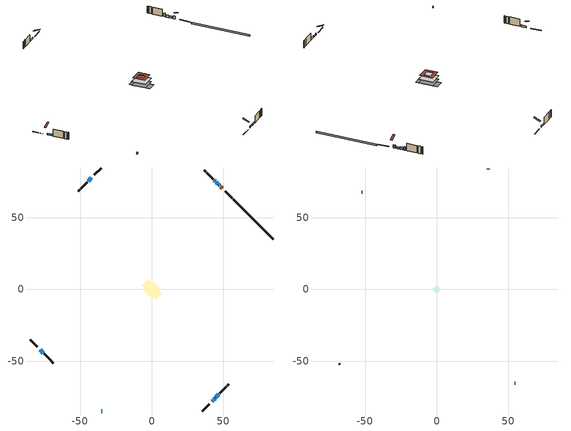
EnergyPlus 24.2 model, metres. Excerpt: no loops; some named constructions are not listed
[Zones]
conditioned space
 floor adiabatic (Floor2 construction): -6.37,0 0,6.37 6.37,0 0,-6.37 z0.91
 floor adiabatic (AdiabaticFloorConstruction): -6.37,0 0,6.37 6.37,0 0,-6.37 z3.35
 floor foundation (Slab1 construction): -7,2.91 -2.91,7 7,-2.91 2.91,-7 z0
 wall outside (RimJoist1 construction): 35.13,-84.82 39.99,-79.96 / -84.82,-35.13 -79.96,-39.99 / -35.13,84.82 -39.99,79.96 / 56.14,63.81 51.28,68.67 z0.91:1.21
 wall outside (AdiabaticWallConstruction 1): 49.2,70.76 48.19,71.76 z0.91:2.94
 wall outside (AdiabaticWallConstruction): 47.53,72.42 46.63,73.32 / 42.08,-77.87 42.46,-77.49 / 43.12,-76.83 44.16,-75.79 / -42.08,77.87 -44.33,75.63 / 44.81,-75.14 46.79,-73.16 / -35.13,-84.82 -34.62,-84.82 z0.91:2.13; 45.98,73.97 44.94,75.02 z0.91:2.54; 44.28,75.67 43.67,76.28 z0.91:3.2; -77.87,-42.08 -75.61,-44.34 z0.91:1.98
 wall outside (Wall1 construction): 47.45,-72.5 52.08,-67.87 / -74.95,-45 -70.32,-49.63 / -44.98,74.97 -49.61,70.34 / 43.01,76.94 38.38,81.57 z0.91:5.79
 wall outside (Wall2 construction): 52.74,-67.21 53.76,-66.19 / -69.66,-50.29 -68.64,-51.31 / -50.27,69.68 -51.3,68.66 / 37.72,82.23 36.7,83.25 z0.91:5.79
 wall foundation (FoundationWall1 construction): 84.82,35.13 56.8,63.15 z0:0.91
 window (WindowConstruction): 47.53,72.42 46.63,73.32 z0.91:2.13
 window (WindowConstruction 5): 45.98,73.97 44.94,75.02 z0.91:2.53
 window (WindowConstruction 6): 42.08,-77.87 42.46,-77.49 z0.91:2.13
 window (WindowConstruction 7): 43.12,-76.83 44.16,-75.8 z0.91:2.13
 window (WindowConstruction 1): 44.28,75.67 43.67,76.28 z0.91:3.2
 window (WindowConstruction 2): -42.08,77.87 -44.33,75.63 z0.91:2.13
 window (WindowConstruction 3): 44.81,-75.14 46.79,-73.16 z0.91:2.13
 window (WindowConstruction 4): -77.87,-42.08 -75.61,-44.34 z0.91:1.98
 window (WindowConstruction 8): -35.13,-84.82 -34.62,-84.82 z0.91:2.13
 door (Door): 49.2,70.76 48.19,71.76 z0.91:2.94
 ceiling adiabatic (AdiabaticFloorConstruction): 0,-6.37 6.37,0 0,6.37 -6.37,0 z3.35
 roof outside (Roof1 construction): 0,5.64 -5.64,0 0,-5.64 5.64,0 z5.79
attic - vented
 floor to conditioned space (Floor1 construction Reversed): -2.97,0 0,2.97 2.97,0 0,-2.97 z5.79
 wall outside (Wall4 construction): 54.42,-65.53 54.67,-65.28 / -67.98,-51.97 -67.73,-52.22 / -51.95,68 -52.2,67.75 / 36.04,83.91 35.79,84.16 z0.91:5.79
 roof outside (Roof2 construction): 41.42,-78.53,5.79 38.57,-75.67,7.47 37.8,-76.45,7.47 40.65,-79.3,5.79; -78.53,-41.42,5.79 -75.67,-38.57,7.47 -76.45,-37.8,7.47 -79.3,-40.65,5.79; -41.42,78.53,5.79 -38.57,75.67,7.47 -37.8,76.45,7.47 -40.65,79.3,5.79; 49.85,70.1,5.79 47,67.25,7.47 47.77,66.47,7.47 50.62,69.33,5.79
[Material] Roughness=Rough; Thermal Absorptance=0.9
Name | Thickness {m} | Conductivity {W/m-K} | Density {kg/m3} | Specific Heat {J/kg-K} | Solar Absorptance | Visible Absorptance
ceiling stud and cavity | 0.1397 | 0.0955869 | 65.682 | 1177.47 | 0.7 | 0.7
gypsum board 1 | 0.0127 | 0.160291 | 801 | 837.4 | 0.6 | 0.6
[Construction]
Floor1 construction: ceiling stud and cavity, gypsum board 1
[Schedule:Day:Interval]
interior lighting schedule day: No, 01:00, 0.108182, 04:00, 0.0901515, 05:00, 0.0991667, 06:00, 0.162273, 07:00, 0.270455, 08:00, 0.342576, 10:00, 0.369621, 11:00, 0.351591, 12:00, 0.333561, 13:00, 0.324545, 14:00, 0.31553, 15:00, 0.333561, 16:00, 0.369621, 17:00, 0.450758, 18:00, 0.585985, 19:00, 0.775303, 20:00, 0.955606, 21:00, 0.991667, 22:00, 0.712197, 23:00, 0.360606, 24:00, 0.162273
interior lighting schedule day 1: No, 01:00, 0.100909, 04:00, 0.0840909, 05:00, 0.0925, 06:00, 0.151364, 07:00, 0.252273, 08:00, 0.319545, 10:00, 0.344773, 11:00, 0.327955, 12:00, 0.311136, 13:00, 0.302727, 14:00, 0.294318, 15:00, 0.311136, 16:00, 0.344773, 17:00, 0.420455, 18:00, 0.546591, 19:00, 0.723182, 20:00, 0.891364, 21:00, 0.925, 22:00, 0.664318, 23:00, 0.336364, 24:00, 0.151364
interior lighting schedule day 2: No, 01:00, 0.0927273, 04:00, 0.0772727, 05:00, 0.085, 06:00, 0.139091, 07:00, 0.231818, 08:00, 0.293636, 10:00, 0.316818, 11:00, 0.301364, 12:00, 0.285909, 13:00, 0.278182, 14:00, 0.270455, 15:00, 0.285909, 16:00, 0.316818, 17:00, 0.386364, 18:00, 0.502273, 19:00, 0.664545, 20:00, 0.819091, 21:00, 0.85, 22:00, 0.610455, 23:00, 0.309091, 24:00, 0.139091
interior lighting schedule day 3: No, 01:00, 0.0845455, 04:00, 0.0704545, 05:00, 0.0775, 06:00, 0.126818, 07:00, 0.211364, 08:00, 0.267727, 10:00, 0.288864, 11:00, 0.274773, 12:00, 0.260682, 13:00, 0.253636, 14:00, 0.246591, 15:00, 0.260682, 16:00, 0.288864, 17:00, 0.352273, 18:00, 0.457955, 19:00, 0.605909, 20:00, 0.746818, 21:00, 0.775, 22:00, 0.556591, 23:00, 0.281818, 24:00, 0.126818
interior lighting schedule day 4: No, 01:00, 0.0763636, 04:00, 0.0636364, 05:00, 0.07, 06:00, 0.114545, 07:00, 0.190909, 08:00, 0.241818, 10:00, 0.260909, 11:00, 0.248182, 12:00, 0.235455, 13:00, 0.229091, 14:00, 0.222727, 15:00, 0.235455, 16:00, 0.260909, 17:00, 0.318182, 18:00, 0.413636, 19:00, 0.547273, 20:00, 0.674545, 21:00, 0.7, 22:00, 0.502727, 23:00, 0.254545, 24:00, 0.114545
interior lighting schedule day 5: No, 01:00, 0.0727273, 04:00, 0.0606061, 05:00, 0.0666667, 06:00, 0.109091, 07:00, 0.181818, 08:00, 0.230303, 10:00, 0.248485, 11:00, 0.236364, 12:00, 0.224242, 13:00, 0.218182, 14:00, 0.212121, 15:00, 0.224242, 16:00, 0.248485, 17:00, 0.30303, 18:00, 0.393939, 19:00, 0.521212, 20:00, 0.642424, 21:00, 0.666667, 22:00, 0.478788, 23:00, 0.242424, 24:00, 0.109091
interior lighting schedule day 6: No, 01:00, 0.0745455, 04:00, 0.0621212, 05:00, 0.0683333, 06:00, 0.111818, 07:00, 0.186364, 08:00, 0.236061, 10:00, 0.254697, 11:00, 0.242273, 12:00, 0.229848, 13:00, 0.223636, 14:00, 0.217424, 15:00, 0.229848, 16:00, 0.254697, 17:00, 0.310606, 18:00, 0.403788, 19:00, 0.534242, 20:00, 0.658485, 21:00, 0.683333, 22:00, 0.490758, 23:00, 0.248485, 24:00, 0.111818
interior lighting schedule day 7: No, 01:00, 0.08, 04:00, 0.0666667, 05:00, 0.0733333, 06:00, 0.12, 07:00, 0.2, 08:00, 0.253333, 10:00, 0.273333, 11:00, 0.26, 12:00, 0.246667, 13:00, 0.24, 14:00, 0.233333, 15:00, 0.246667, 16:00, 0.273333, 17:00, 0.333333, 18:00, 0.433333, 19:00, 0.573333, 20:00, 0.706667, 21:00, 0.733333, 22:00, 0.526667, 23:00, 0.266667, 24:00, 0.12
interior lighting schedule day 8: No, 01:00, 0.0890909, 04:00, 0.0742424, 05:00, 0.0816667, 06:00, 0.133636, 07:00, 0.222727, 08:00, 0.282121, 10:00, 0.304394, 11:00, 0.289545, 12:00, 0.274697, 13:00, 0.267273, 14:00, 0.259848, 15:00, 0.274697, 16:00, 0.304394, 17:00, 0.371212, 18:00, 0.482576, 19:00, 0.638485, 20:00, 0.78697, 21:00, 0.816667, 22:00, 0.586515, 23:00, 0.29697, 24:00, 0.133636
interior lighting schedule day 9: No, 01:00, 0.0972727, 04:00, 0.0810606, 05:00, 0.0891667, 06:00, 0.145909, 07:00, 0.243182, 08:00, 0.30803, 10:00, 0.332348, 11:00, 0.316136, 12:00, 0.299924, 13:00, 0.291818, 14:00, 0.283712, 15:00, 0.299924, 16:00, 0.332348, 17:00, 0.405303, 18:00, 0.526894, 19:00, 0.697121, 20:00, 0.859242, 21:00, 0.891667, 22:00, 0.640379, 23:00, 0.324242, 24:00, 0.145909
interior lighting schedule day 10: No, 01:00, 0.105455, 04:00, 0.0878788, 05:00, 0.0966667, 06:00, 0.158182, 07:00, 0.263636, 08:00, 0.333939, 10:00, 0.360303, 11:00, 0.342727, 12:00, 0.325152, 13:00, 0.316364, 14:00, 0.307576, 15:00, 0.325152, 16:00, 0.360303, 17:00, 0.439394, 18:00, 0.571212, 19:00, 0.755758, 20:00, 0.931515, 21:00, 0.966667, 22:00, 0.694242, 23:00, 0.351515, 24:00, 0.158182
interior lighting schedule day 11: No, 01:00, 0.109091, 04:00, 0.0909091, 05:00, 0.1, 06:00, 0.163636, 07:00, 0.272727, 08:00, 0.345455, 10:00, 0.372727, 11:00, 0.354545, 12:00, 0.336364, 13:00, 0.327273, 14:00, 0.318182, 15:00, 0.336364, 16:00, 0.372727, 17:00, 0.454545, 18:00, 0.590909, 19:00, 0.781818, 20:00, 0.963636, 21:00, 1, 22:00, 0.718182, 23:00, 0.363636, 24:00, 0.163636
interior lighting schedule default day; occupants schedule default day; clothes dryer schedule default day; cooking range schedule default day; mech vent bath fan 0 schedule default day; mech vent bath fan 1 schedule default day; mech vent range fan 0 schedule default day; misc plug loads schedule default day; general water use schedule default day; heating setpoint default day; exterior lighting schedule default day; natural vent schedule default day: No, 24:00, 0
occupants schedule day: No, 05:00, 0.426829, 06:00, 0.719512, 07:00, 1, 08:00, 0.670732, 09:00, 0.329268, 14:00, 0.170732, 15:00, 0.231707, 16:00, 0.329268, 17:00, 0.5, 18:00, 0.670732, 19:00, 0.829268, 21:00, 1, 22:00, 0.853659, 23:00, 0.646341, 24:00, 0.426829
clothes dryer schedule day: No, 01:00, 0.123457, 02:00, 0.0740741, 03:00, 0.0493827, 04:00, 0.0246914, 05:00, 0.0493827, 06:00, 0.0740741, 07:00, 0.197531, 08:00, 0.395062, 09:00, 0.592593, 10:00, 0.839506, 11:00, 0.962963, 12:00, 1, 13:00, 0.91358, 14:00, 0.82716, 15:00, 0.716049, 16:00, 0.753086, 17:00, 0.679012, 18:00, 0.666667, 20:00, 0.62963, 21:00, 0.641975, 22:00, 0.666667, 23:00, 0.54321, 24:00, 0.296296
cooking range schedule day: No, 05:00, 0.0597015, 06:00, 0.11194, 07:00, 0.171642, 08:00, 0.291045, 11:00, 0.343284, 12:00, 0.402985, 13:00, 0.462687, 14:00, 0.343284, 15:00, 0.291045, 16:00, 0.402985, 17:00, 0.567164, 18:00, 1, 19:00, 0.850746, 20:00, 0.432836, 21:00, 0.291045, 22:00, 0.231343, 23:00, 0.171642, 24:00, 0.11194
mech vent bath fan 0 schedule day; mech vent bath fan 1 schedule day: No, 07:00, 0, 08:00, 1, 09:00, 0.2, 24:00, 0
mech vent range fan 0 schedule day: No, 18:00, 0, 19:00, 1, 20:00, 0.2, 24:00, 0
misc plug loads schedule day: No, 06:00, 0.705882, 07:00, 0.745098, 08:00, 0.803922, 15:00, 0.823529, 16:00, 0.862745, 17:00, 0.921569, 18:00, 0.980392, 19:00, 1, 20:00, 0.980392, 21:00, 0.941176, 22:00, 0.862745, 23:00, 0.784314, 24:00, 0.72549
general water use schedule day: No, 01:00, 0.315068, 03:00, 0.287671, 04:00, 0.342466, 05:00, 0.369863, 06:00, 0.520548, 07:00, 0.60274, 08:00, 0.534247, 10:00, 0.506849, 11:00, 0.465753, 14:00, 0.479452, 15:00, 0.534247, 16:00, 0.589041, 17:00, 0.69863, 18:00, 0.876712, 19:00, 0.890411, 20:00, 0.986301, 21:00, 1, 22:00, 0.863014, 23:00, 0.616438, 24:00, 0.465753
heating setpoint day: No, 07:00, 18, 23:00, 21, 24:00, 18
exterior lighting schedule day: No, 01:00, 0.566667, 03:00, 0.524167, 05:00, 0.495833, 06:00, 0.5525, 07:00, 0.623333, 08:00, 0.580833, 09:00, 0.439167, 10:00, 0.354167, 12:00, 0.34, 13:00, 0.354167, 14:00, 0.396667, 15:00, 0.425, 16:00, 0.495833, 17:00, 0.623333, 18:00, 0.793333, 19:00, 0.906667, 20:00, 0.963333, 21:00, 0.991667, 22:00, 0.920833, 23:00, 0.793333, 24:00, 0.665833
exterior lighting schedule day 1: No, 01:00, 0.528571, 03:00, 0.488929, 05:00, 0.4625, 06:00, 0.515357, 07:00, 0.581429, 08:00, 0.541786, 09:00, 0.409643, 10:00, 0.330357, 12:00, 0.317143, 13:00, 0.330357, 14:00, 0.37, 15:00, 0.396429, 16:00, 0.4625, 17:00, 0.581429, 18:00, 0.74, 19:00, 0.845714, 20:00, 0.898571, 21:00, 0.925, 22:00, 0.858929, 23:00, 0.74, 24:00, 0.621071
exterior lighting schedule day 10: No, 01:00, 0.552381, 03:00, 0.510952, 05:00, 0.483333, 06:00, 0.538571, 07:00, 0.607619, 08:00, 0.56619, 09:00, 0.428095, 10:00, 0.345238, 12:00, 0.331429, 13:00, 0.345238, 14:00, 0.386667, 15:00, 0.414286, 16:00, 0.483333, 17:00, 0.607619, 18:00, 0.773333, 19:00, 0.88381, 20:00, 0.939048, 21:00, 0.966667, 22:00, 0.897619, 23:00, 0.773333, 24:00, 0.649048
exterior lighting schedule day 11: No, 01:00, 0.571429, 03:00, 0.528571, 05:00, 0.5, 06:00, 0.557143, 07:00, 0.628571, 08:00, 0.585714, 09:00, 0.442857, 10:00, 0.357143, 12:00, 0.342857, 13:00, 0.357143, 14:00, 0.4, 15:00, 0.428571, 16:00, 0.5, 17:00, 0.628571, 18:00, 0.8, 19:00, 0.914286, 20:00, 0.971429, 21:00, 1, 22:00, 0.928571, 23:00, 0.8, 24:00, 0.671429
exterior lighting schedule day 2: No, 01:00, 0.485714, 03:00, 0.449286, 05:00, 0.425, 06:00, 0.473571, 07:00, 0.534286, 08:00, 0.497857, 09:00, 0.376429, 10:00, 0.303571, 12:00, 0.291429, 13:00, 0.303571, 14:00, 0.34, 15:00, 0.364286, 16:00, 0.425, 17:00, 0.534286, 18:00, 0.68, 19:00, 0.777143, 20:00, 0.825714, 21:00, 0.85, 22:00, 0.789286, 23:00, 0.68, 24:00, 0.570714
exterior lighting schedule day 3: No, 01:00, 0.442857, 03:00, 0.409643, 05:00, 0.3875, 06:00, 0.431786, 07:00, 0.487143, 08:00, 0.453929, 09:00, 0.343214, 10:00, 0.276786, 12:00, 0.265714, 13:00, 0.276786, 14:00, 0.31, 15:00, 0.332143, 16:00, 0.3875, 17:00, 0.487143, 18:00, 0.62, 19:00, 0.708571, 20:00, 0.752857, 21:00, 0.775, 22:00, 0.719643, 23:00, 0.62, 24:00, 0.520357
exterior lighting schedule day 4: No, 01:00, 0.4, 03:00, 0.37, 05:00, 0.35, 06:00, 0.39, 07:00, 0.44, 08:00, 0.41, 09:00, 0.31, 10:00, 0.25, 12:00, 0.24, 13:00, 0.25, 14:00, 0.28, 15:00, 0.3, 16:00, 0.35, 17:00, 0.44, 18:00, 0.56, 19:00, 0.64, 20:00, 0.68, 21:00, 0.7, 22:00, 0.65, 23:00, 0.56, 24:00, 0.47
exterior lighting schedule day 5: No, 01:00, 0.380952, 03:00, 0.352381, 05:00, 0.333333, 06:00, 0.371429, 07:00, 0.419048, 08:00, 0.390476, 09:00, 0.295238, 10:00, 0.238095, 12:00, 0.228571, 13:00, 0.238095, 14:00, 0.266667, 15:00, 0.285714, 16:00, 0.333333, 17:00, 0.419048, 18:00, 0.533333, 19:00, 0.609524, 20:00, 0.647619, 21:00, 0.666667, 22:00, 0.619048, 23:00, 0.533333, 24:00, 0.447619
exterior lighting schedule day 6: No, 01:00, 0.390476, 03:00, 0.36119, 05:00, 0.341667, 06:00, 0.380714, 07:00, 0.429524, 08:00, 0.400238, 09:00, 0.302619, 10:00, 0.244048, 12:00, 0.234286, 13:00, 0.244048, 14:00, 0.273333, 15:00, 0.292857, 16:00, 0.341667, 17:00, 0.429524, 18:00, 0.546667, 19:00, 0.624762, 20:00, 0.66381, 21:00, 0.683333, 22:00, 0.634524, 23:00, 0.546667, 24:00, 0.45881
exterior lighting schedule day 7: No, 01:00, 0.419048, 03:00, 0.387619, 05:00, 0.366667, 06:00, 0.408571, 07:00, 0.460952, 08:00, 0.429524, 09:00, 0.324762, 10:00, 0.261905, 12:00, 0.251429, 13:00, 0.261905, 14:00, 0.293333, 15:00, 0.314286, 16:00, 0.366667, 17:00, 0.460952, 18:00, 0.586667, 19:00, 0.670476, 20:00, 0.712381, 21:00, 0.733333, 22:00, 0.680952, 23:00, 0.586667, 24:00, 0.492381
exterior lighting schedule day 8: No, 01:00, 0.466667, 03:00, 0.431667, 05:00, 0.408333, 06:00, 0.455, 07:00, 0.513333, 08:00, 0.478333, 09:00, 0.361667, 10:00, 0.291667, 12:00, 0.28, 13:00, 0.291667, 14:00, 0.326667, 15:00, 0.35, 16:00, 0.408333, 17:00, 0.513333, 18:00, 0.653333, 19:00, 0.746667, 20:00, 0.793333, 21:00, 0.816667, 22:00, 0.758333, 23:00, 0.653333, 24:00, 0.548333
exterior lighting schedule day 9: No, 01:00, 0.509524, 03:00, 0.47131, 05:00, 0.445833, 06:00, 0.496786, 07:00, 0.560476, 08:00, 0.522262, 09:00, 0.394881, 10:00, 0.318452, 12:00, 0.305714, 13:00, 0.318452, 14:00, 0.356667, 15:00, 0.382143, 16:00, 0.445833, 17:00, 0.560476, 18:00, 0.713333, 19:00, 0.815238, 20:00, 0.86619, 21:00, 0.891667, 22:00, 0.827976, 23:00, 0.713333, 24:00, 0.59869
[Schedule:Week:Daily]
exterior lighting schedule Week Rule - Nov25-Dec1: exterior lighting schedule day 10, exterior lighting schedule day 10, exterior lighting schedule day 10, exterior lighting schedule day 10, exterior lighting schedule day 10, exterior lighting schedule day 10, exterior lighting schedule day 11, exterior lighting schedule default day, exterior lighting schedule default day, exterior lighting schedule default day, exterior lighting schedule default day, exterior lighting schedule default day
exterior lighting schedule Week Rule - Dec2-Dec31: exterior lighting schedule day 11, exterior lighting schedule day 11, exterior lighting schedule day 11, exterior lighting schedule day 11, exterior lighting schedule day 11, exterior lighting schedule day 11, exterior lighting schedule day 11, exterior lighting schedule default day, exterior lighting schedule default day, exterior lighting schedule default day, exterior lighting schedule default day, exterior lighting schedule default day
